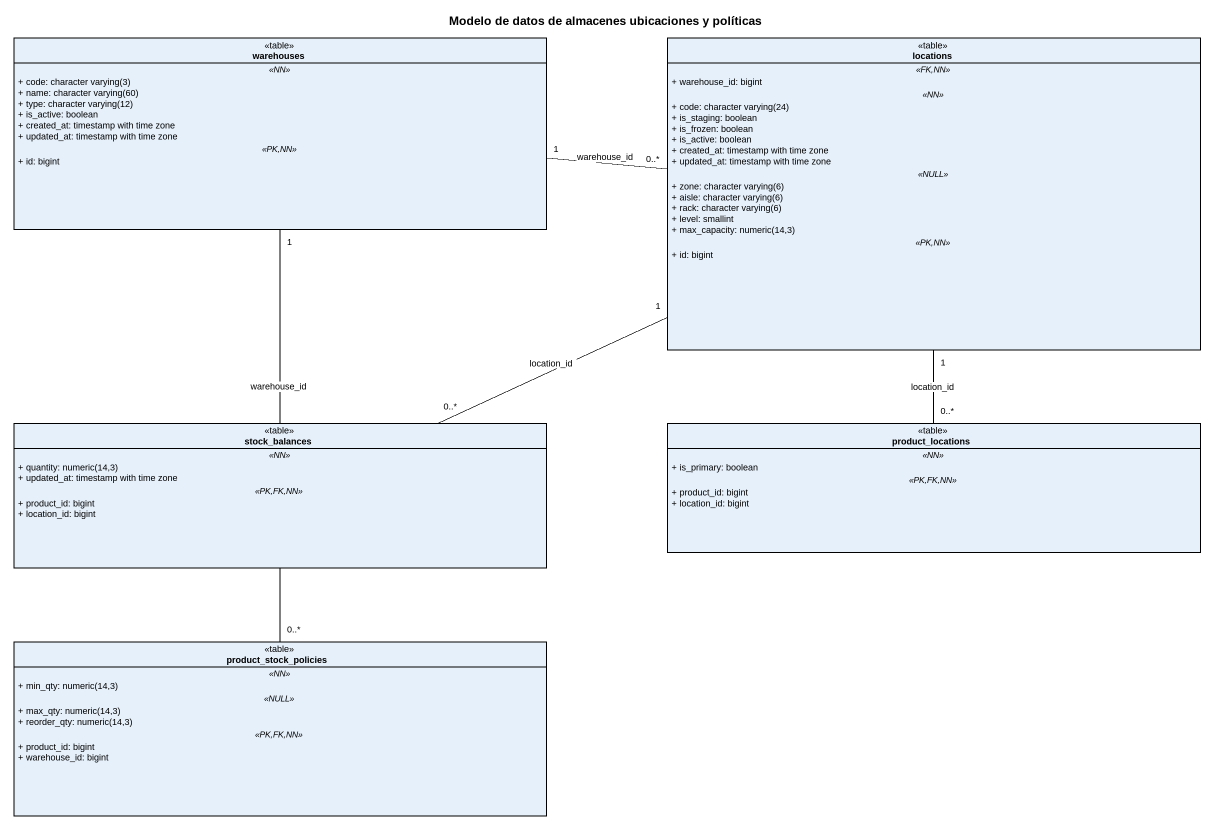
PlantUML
@startuml
title Modelo de datos de almacenes ubicaciones y políticas
hide circle
hide empty members
skinparam classAttributeIconSize 0
class warehouses <<table>> {
  .. <<NN>> ..
  {field} + code: character varying(3)
  {field} + name: character varying(60)
  {field} + type: character varying(12)
  + is_active: boolean
  + created_at: timestamp with time zone
  + updated_at: timestamp with time zone
  .. <<PK,NN>> ..
  + id: bigint
}
class locations <<table>> {
  .. <<FK,NN>> ..
  + warehouse_id: bigint
  .. <<NN>> ..
  {field} + code: character varying(24)
  + is_staging: boolean
  + is_frozen: boolean
  + is_active: boolean
  + created_at: timestamp with time zone
  + updated_at: timestamp with time zone
  .. <<NULL>> ..
  {field} + zone: character varying(6)
  {field} + aisle: character varying(6)
  {field} + rack: character varying(6)
  + level: smallint
  {field} + max_capacity: numeric(14,3)
  .. <<PK,NN>> ..
  + id: bigint
}
class stock_balances <<table>> {
  .. <<NN>> ..
  {field} + quantity: numeric(14,3)
  + updated_at: timestamp with time zone
  .. <<PK,FK,NN>> ..
  + product_id: bigint
  + location_id: bigint
}
class product_locations <<table>> {
  .. <<NN>> ..
  + is_primary: boolean
  .. <<PK,FK,NN>> ..
  + product_id: bigint
  + location_id: bigint
}
class product_stock_policies <<table>> {
  .. <<NN>> ..
  {field} + min_qty: numeric(14,3)
  .. <<NULL>> ..
  {field} + max_qty: numeric(14,3)
  {field} + reorder_qty: numeric(14,3)
  .. <<PK,FK,NN>> ..
  + product_id: bigint
  + warehouse_id: bigint
}
locations "0..*" -left- "1" warehouses : warehouse_id
stock_balances "0..*" -right- "1" locations : location_id
product_locations "0..*" -up- "1" locations : location_id
product_stock_policies "0..*" -up- "1" warehouses : warehouse_id
@enduml
